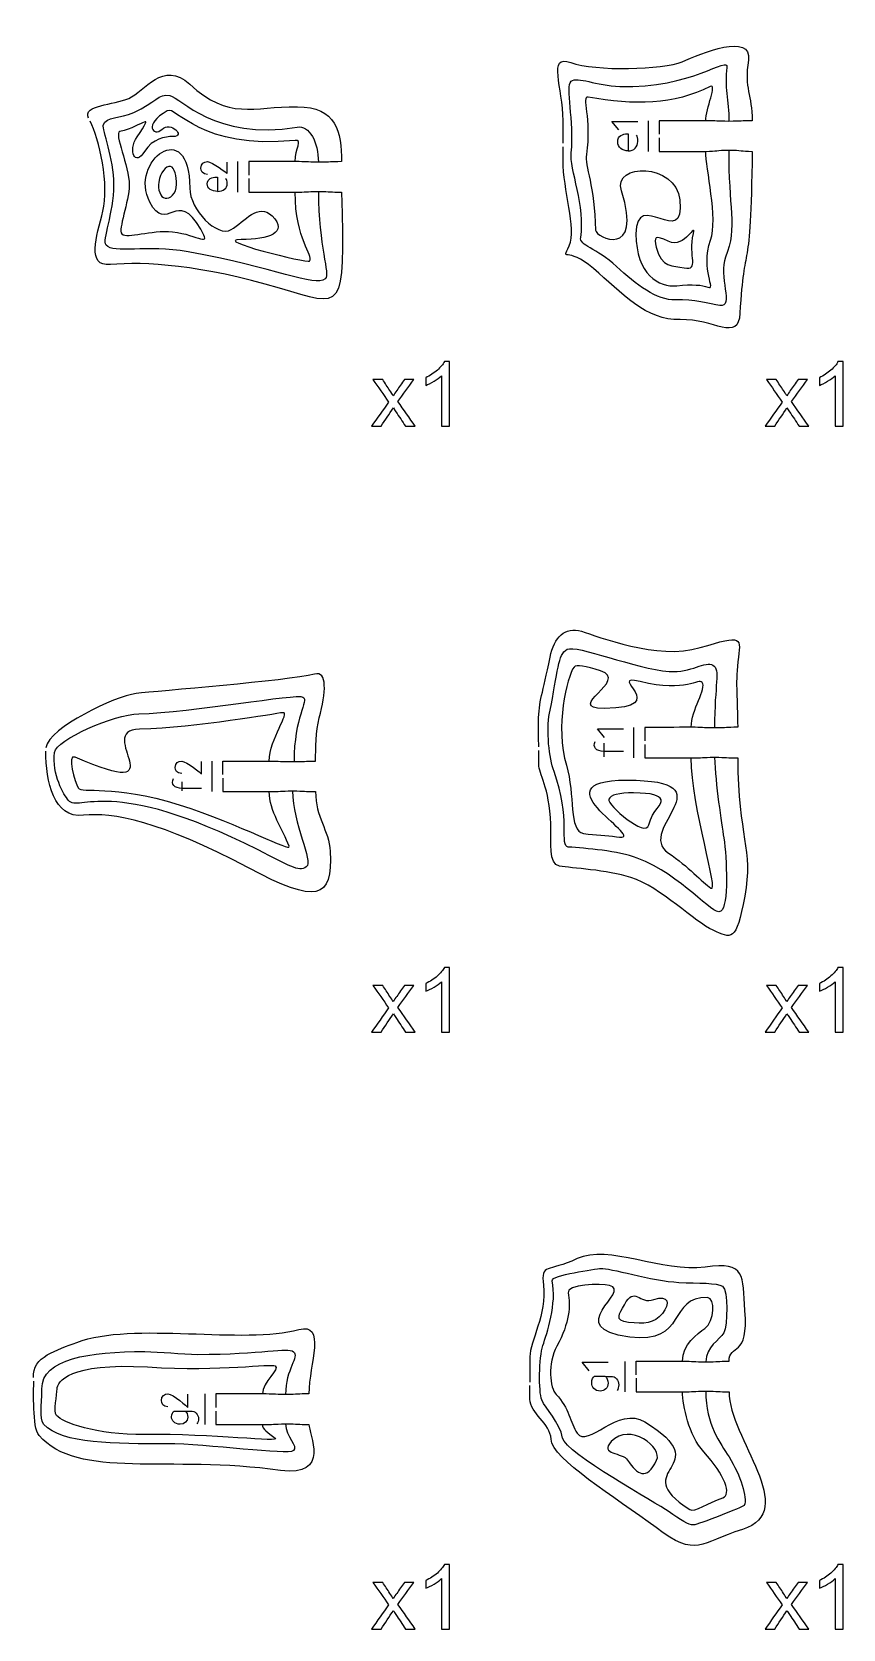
# Model space of a CAD drawing. Extents: x 0 to 1200, y 0 to 700.
# Drawn here: x 205.2 to 284.6, y 174.1 to 330.6 of the extents above; entities that cross this region are included whole.
import ezdxf

# ---------------------------------------------------------------- set-up
doc = ezdxf.new("R2010")
doc.units = 0
doc.header["$MEASUREMENT"] = 0
doc.layers.add('DEFAULT', color=7, linetype='CONTINUOUS')

msp = doc.modelspace()

# ---------------------------------------------------------------- linework, layer by layer
at = {"layer": 'DEFAULT', "color": 7}
for points in [[(262.69, 321), (262, 321.84), (264.54, 321.84)], [(265.54, 321.9), (265.54, 318.9)], [(225.32, 317.9), (225.32, 314.9)], [(261.28, 261.48), (260.59, 262.33), (263.12, 262.33)], [(264.12, 262.46), (264.12, 259.46)], [(261.24, 259.58), (261.24, 260.91)], [(222.8, 259.16), (222.8, 256.16)], [(219.92, 256.24), (219.92, 257.13)], [(263.27, 200.34), (263.27, 197.34)], [(259.78, 199.42), (259.09, 200.27), (261.62, 200.27)], [(222.11, 197.16), (222.11, 194.16)]]:
    msp.add_lwpolyline(points, dxfattribs=at)
at = {"layer": 'DEFAULT', "color": 1}
for points, knots in [([(257.21, 319.69), (257.21, 320.43), (257.21, 321.17), (257.21, 321.91), (257.21, 325.16), (255.65, 328.46), (257.98, 327.6), (260.32, 326.73), (267.07, 326.88), (268.88, 327.68), (270.69, 328.48), (275.79, 330.6), (275.37, 327.83), (274.94, 325.03), (275.74, 324.44), (275.74, 321.9), (274.6, 321.9), (274.73, 321.84), (273.46, 321.84), (272.2, 321.84), (272.33, 321.9), (271.19, 321.9), (269.67, 321.9), (268.16, 321.9), (266.64, 321.9), (266.64, 321.46), (266.64, 321.02), (266.64, 320.58)], [0, 0, 0, 0, 6.31, 6.31, 6.31, 7.31, 7.31, 7.31, 8.31, 8.31, 8.31, 9.31, 9.31, 9.31, 10.31, 10.31, 10.31, 11.31, 11.31, 11.31, 12.31, 12.31, 12.31, 25.21, 25.21, 25.21, 28.969, 28.969, 28.969, 28.969]), ([(210.72, 322.16), (210.12, 323.46), (213.22, 323.45), (214.67, 324.08), (216.18, 324.74), (218.05, 327.88), (220.64, 325.48), (224.48, 321.92), (226.81, 323.3), (231.19, 323.27), (235.01, 323.25), (235.53, 320.83), (235.52, 317.89), (234.39, 317.89), (234.52, 317.83), (233.25, 317.84), (231.99, 317.84), (232.11, 317.89), (230.98, 317.9), (229.46, 317.9), (227.94, 317.9), (226.42, 317.9), (226.42, 317.46), (226.42, 317.02), (226.42, 316.58)], [0, 0, 0, 0, 1, 1, 1, 2, 2, 2, 3, 3, 3, 4, 4, 4, 5, 5, 5, 6, 6, 6, 18.910004, 18.910004, 18.910004, 22.660004, 22.660004, 22.660004, 22.660004]), ([(226.42, 316.23), (226.42, 315.79), (226.42, 315.35), (226.42, 314.9), (227.94, 314.9), (229.45, 314.9), (230.97, 314.9), (232.11, 314.9), (231.99, 314.97), (233.25, 314.97), (234.51, 314.96), (234.38, 314.9), (235.52, 314.9), (235.83, 302.92), (235.75, 303.63), (229.44, 305.5), (221.85, 307.75), (216.18, 308.12), (212.87, 307.81), (210.53, 307.58), (211.5, 310.51), (212.15, 313.05), (212.77, 315.5), (211.79, 320.23), (210.89, 321.85)], [0, 0, 0, 0, 3.75, 3.75, 3.75, 16.64, 16.64, 16.64, 17.64, 17.64, 17.64, 18.64, 18.64, 18.64, 19.64, 19.64, 19.64, 20.64, 20.64, 20.64, 21.64, 21.64, 21.64, 22.64, 22.64, 22.64, 22.64]), ([(266.64, 320.23), (266.64, 319.79), (266.64, 319.34), (266.64, 318.9), (268.16, 318.9), (269.67, 318.9), (271.19, 318.9), (272.33, 318.9), (272.2, 319.02), (273.46, 319.02), (274.73, 319.02), (274.6, 318.9), (275.74, 318.9), (275.61, 306.02), (274.94, 310.56), (274.54, 303.04), (274.39, 300.12), (271.99, 302.54), (268.69, 302.41), (265.4, 302.27), (262.91, 305.07), (260.2, 307.41), (257.5, 309.75), (257.06, 307.89), (257.82, 309.64), (258.56, 311.39), (257.21, 315.14), (257.21, 318.02), (257.21, 318.46), (257.21, 318.9), (257.21, 319.34)], [0, 0, 0, 0, 3.76, 3.76, 3.76, 16.66, 16.66, 16.66, 17.66, 17.66, 17.66, 18.66, 18.66, 18.66, 19.66, 19.66, 19.66, 20.66, 20.66, 20.66, 21.66, 21.66, 21.66, 22.66, 22.66, 22.66, 23.66, 23.66, 23.66, 27.41, 27.41, 27.41, 27.41]), ([(254.83, 260.54), (254.82, 261.37), (254.82, 262.2), (254.82, 263.02), (254.82, 265.1), (255.22, 265.69), (255.94, 269.33), (256.34, 271.33), (257.39, 272.34), (259.02, 271.87), (260.65, 271.41), (266.42, 269), (270.65, 270.27), (274.88, 271.54), (274.64, 271.35), (274.35, 268.89), (274.07, 266.44), (274.32, 265.45), (274.32, 262.47), (273.18, 262.47), (273.31, 262.41), (272.05, 262.4), (270.78, 262.4), (270.91, 262.46), (269.77, 262.47), (268.26, 262.46), (266.74, 262.46), (265.22, 262.46), (265.22, 262.02), (265.22, 261.58), (265.22, 261.14)], [0, 0, 0, 0, 7.040007, 7.040007, 7.040007, 8.040007, 8.040007, 8.040007, 9.040007, 9.040007, 9.040007, 10.040007, 10.040007, 10.040007, 11.040007, 11.040007, 11.040007, 12.040007, 12.040007, 12.040007, 13.040007, 13.040007, 13.040007, 14.040007, 14.040007, 14.040007, 26.940024, 26.940024, 26.940024, 30.690024, 30.690024, 30.690024, 30.690024]), ([(223.89, 257.84), (223.89, 258.28), (223.89, 258.72), (223.89, 259.16), (225.4, 259.16), (226.92, 259.16), (228.43, 259.16), (229.57, 259.16), (229.45, 259.1), (230.71, 259.1), (231.98, 259.1), (231.84, 259.16), (232.98, 259.16), (232.98, 260.41), (232.97, 262.06), (233.33, 263.39), (233.99, 265.87), (234.16, 268.02), (232.86, 267.68), (230.17, 266.98), (217.52, 266.05), (215.39, 265.77), (213.33, 265.5), (206.89, 262.47), (206.55, 260.47)], [0, 0, 0, 0, 3.75, 3.75, 3.75, 16.64, 16.64, 16.64, 17.64, 17.64, 17.64, 18.64, 18.64, 18.64, 19.64, 19.64, 19.64, 20.64, 20.64, 20.64, 21.64, 21.64, 21.64, 22.64, 22.64, 22.64, 22.64]), ([(223.89, 257.49), (223.89, 257.04), (223.89, 256.6), (223.89, 256.16), (225.4, 256.16), (226.92, 256.16), (228.43, 256.16), (229.57, 256.16), (229.45, 256.23), (230.71, 256.23), (231.98, 256.23), (231.85, 256.16), (232.98, 256.17), (232.95, 253.63), (234.29, 252.42), (234.4, 250.31), (234.64, 245.61), (233.13, 245.1), (226.4, 248.69), (217.85, 253.26), (213, 254.16), (210.25, 253.85), (207.27, 253.51), (206.59, 257.17), (206.54, 260.12)], [0, 0, 0, 0, 3.75, 3.75, 3.75, 16.64, 16.64, 16.64, 17.64, 17.64, 17.64, 18.64, 18.64, 18.64, 19.64, 19.64, 19.64, 20.64, 20.64, 20.64, 21.64, 21.64, 21.64, 22.64, 22.64, 22.64, 22.64]), ([(265.22, 260.78), (265.22, 260.34), (265.22, 259.9), (265.22, 259.46), (266.74, 259.46), (268.26, 259.46), (269.78, 259.46), (270.92, 259.46), (270.79, 259.53), (272.05, 259.53), (273.31, 259.53), (273.19, 259.47), (274.32, 259.47), (274.35, 251.65), (275.87, 250.6), (275.01, 245.92), (274.17, 241.32), (273.71, 241.79), (271.92, 242.58), (270.13, 243.35), (266.78, 246.82), (263.87, 247.75), (261.48, 248.52), (258.05, 248.65), (256.88, 248.87), (255.71, 249.09), (256.1, 251.15), (256.02, 252.96), (255.87, 256.72), (254.83, 257.85), (254.83, 258.86), (254.83, 259.3), (254.83, 259.75), (254.83, 260.19)], [0, 0, 0, 0, 3.75, 3.75, 3.75, 16.66, 16.66, 16.66, 17.66, 17.66, 17.66, 18.66, 18.66, 18.66, 19.66, 19.66, 19.66, 20.66, 20.66, 20.66, 21.66, 21.66, 21.66, 22.66, 22.66, 22.66, 23.66, 23.66, 23.66, 24.66, 24.66, 24.66, 28.41, 28.41, 28.41, 28.41]), ([(264.37, 199.03), (264.37, 199.47), (264.37, 199.91), (264.37, 200.36), (265.89, 200.36), (267.41, 200.36), (268.92, 200.36), (270.06, 200.36), (269.94, 200.29), (271.2, 200.29), (272.46, 200.29), (272.34, 200.36), (273.47, 200.36), (273.47, 202.08), (275.43, 200.67), (275.03, 205.32), (274.74, 208.71), (275.24, 210.17), (271.12, 209.58), (267, 208.98), (261.58, 211.84), (258.61, 210.41), (255.64, 208.98), (255.04, 210.06), (255.3, 207.79), (255.63, 204.99), (253.97, 202.27), (253.97, 200.8), (253.97, 199.97), (253.97, 199.14), (253.97, 198.31)], [0, 0, 0, 0, 3.76, 3.76, 3.76, 16.66, 16.66, 16.66, 17.66, 17.66, 17.66, 18.66, 18.66, 18.66, 19.66, 19.66, 19.66, 20.66, 20.66, 20.66, 21.66, 21.66, 21.66, 22.66, 22.66, 22.66, 23.66, 23.66, 23.66, 30.700007, 30.700007, 30.700007, 30.700007]), ([(205.33, 198.75), (205.19, 200.81), (207.64, 201.45), (209.6, 202.2), (214.99, 204.27), (226.07, 201.98), (231.32, 203.45), (234.04, 204.22), (232.36, 200.04), (232.3, 197.16), (231.17, 197.15), (231.3, 197.09), (230.03, 197.09), (228.77, 197.09), (228.9, 197.15), (227.76, 197.15), (226.24, 197.15), (224.73, 197.15), (223.21, 197.15), (223.21, 196.7), (223.21, 196.26), (223.21, 195.82)], [0, 0, 0, 0, 1, 1, 1, 2, 2, 2, 3, 3, 3, 4, 4, 4, 5, 5, 5, 17.890016, 17.890016, 17.890016, 21.650016, 21.650016, 21.650016, 21.650016]), ([(223.21, 195.47), (223.21, 195.03), (223.21, 194.59), (223.21, 194.14), (224.73, 194.15), (226.24, 194.15), (227.76, 194.15), (228.9, 194.15), (228.78, 194.21), (230.04, 194.21), (231.3, 194.22), (231.18, 194.15), (232.31, 194.15), (232.34, 193.29), (234.49, 188.95), (229.54, 189.65), (218.63, 191.2), (209.64, 188.68), (205.89, 193.09), (205.2, 193.9), (205.38, 197.48), (205.36, 198.4)], [0, 0, 0, 0, 3.76, 3.76, 3.76, 16.660016, 16.660016, 16.660016, 17.660016, 17.660016, 17.660016, 18.660016, 18.660016, 18.660016, 19.660016, 19.660016, 19.660016, 20.660016, 20.660016, 20.660016, 21.660016, 21.660016, 21.660016, 21.660016]), ([(264.37, 198.68), (264.37, 198.24), (264.37, 197.8), (264.37, 197.35), (265.89, 197.35), (267.41, 197.35), (268.92, 197.35), (270.06, 197.35), (269.94, 197.42), (271.2, 197.42), (272.47, 197.42), (272.34, 197.35), (273.47, 197.35), (273.47, 192.86), (280.47, 185.64), (274.79, 183.88), (270.58, 182.58), (270.33, 181.03), (266.32, 184.05), (262.33, 187.04), (256.14, 190.78), (256.04, 192.72), (255.97, 194.3), (253.97, 195.23), (253.97, 196.64), (253.97, 197.08), (253.97, 197.52), (253.97, 197.96)], [0, 0, 0, 0, 3.76, 3.76, 3.76, 16.66, 16.66, 16.66, 17.66, 17.66, 17.66, 18.66, 18.66, 18.66, 19.66, 19.66, 19.66, 20.66, 20.66, 20.66, 21.66, 21.66, 21.66, 22.66, 22.66, 22.66, 26.410013, 26.410013, 26.410013, 26.410013])]:
    msp.add_open_spline(points, degree=3, knots=knots, dxfattribs=at)
at = {"layer": 'DEFAULT', "color": 5}
for points, knots in [([(273.46, 319.02), (273.36, 313.53), (274.34, 311.46), (273.13, 308.53), (272.4, 306.75), (273.98, 303.56), (272.58, 303.8), (271.54, 303.98), (270.06, 304.39), (268.23, 304.34), (266.39, 304.3), (264.38, 305.82), (262.46, 307.61), (260.43, 309.49), (258.8, 309.64), (258.94, 310.47), (259.44, 313.4), (257.84, 317.28), (258.01, 318.76), (258.35, 321.87), (257.41, 325.23), (258.01, 325.76), (258.61, 326.28), (260.46, 325.33), (262.77, 325.25), (269.83, 325.01), (273.47, 328.37), (273.27, 327.12), (272.98, 325.29), (273.46, 323.89), (273.46, 321.84)], [0, 0, 0, 0, 1, 1, 1, 2, 2, 2, 3, 3, 3, 4, 4, 4, 5, 5, 5, 6, 6, 6, 7, 7, 7, 8, 8, 8, 9, 9, 9, 10, 10, 10, 10]), ([(233.25, 314.97), (233.25, 309.6), (234.43, 306.84), (233.92, 306.42), (232.89, 305.53), (229.07, 307.52), (220.48, 309.06), (216.39, 309.79), (213.22, 308.81), (212.45, 309.72), (212.05, 310.19), (213.21, 312.78), (213.22, 315.62), (213.22, 318.2), (212.04, 321.04), (212.18, 321.47), (212.47, 322.37), (213.8, 322.09), (215.16, 322.71), (217.32, 323.71), (217.58, 324.57), (218.7, 324.37), (219.81, 324.17), (223.03, 319.94), (231.17, 321.27), (232.36, 321.47), (233.25, 319.81), (233.25, 317.83)], [0, 0, 0, 0, 1, 1, 1, 2, 2, 2, 3, 3, 3, 4, 4, 4, 5, 5, 5, 6, 6, 6, 7, 7, 7, 8, 8, 8, 9, 9, 9, 9]), ([(272.05, 259.53), (272.15, 256.88), (272.73, 253.1), (272.96, 251.62), (273.26, 249.65), (273.46, 244.92), (272.66, 244.44), (271.86, 243.95), (268.91, 247.97), (264.48, 249.66), (262.65, 250.35), (259.4, 250.62), (257.73, 250.73), (256.83, 250.78), (258.03, 253.6), (256.33, 258.13), (255.84, 259.43), (255.56, 262.21), (255.89, 263.84), (256.73, 268.03), (256.69, 269.62), (257.61, 270.11), (258.52, 270.6), (264.31, 268.19), (267.61, 267.94), (269.78, 267.78), (271.16, 269.01), (271.9, 268.56), (272.64, 268.11), (272.05, 266.69), (272.05, 262.4)], [0, 0, 0, 0, 1, 1, 1, 2, 2, 2, 3, 3, 3, 4, 4, 4, 5, 5, 5, 6, 6, 6, 7, 7, 7, 8, 8, 8, 9, 9, 9, 10, 10, 10, 10]), ([(230.71, 256.23), (230.71, 253.03), (232.8, 249.34), (232.06, 248.79), (231.31, 248.24), (230.36, 248.93), (227.35, 250.45), (212.71, 257.84), (209.88, 254.07), (208.77, 255.31), (208.29, 255.84), (207.15, 257.84), (207.4, 260), (207.55, 261.25), (213.24, 263.73), (215.65, 263.79), (220.87, 263.9), (231.13, 265.81), (231.74, 265.43), (232.34, 265.06), (230.86, 263.48), (230.86, 259.1)], [0, 0, 0, 0, 1, 1, 1, 2, 2, 2, 3, 3, 3, 4, 4, 4, 5, 5, 5, 6, 6, 6, 7, 7, 7, 7]), ([(271.2, 197.42), (271.2, 194.11), (272.61, 192.34), (273.47, 190.97), (274.6, 189.16), (275.3, 186.99), (274.96, 186.23), (274.9, 186.09), (270.34, 184.31), (270, 184.31), (269.53, 184.31), (268.72, 184.75), (267.52, 185.65), (266.52, 186.4), (257.45, 191.31), (257.17, 192.83), (256.89, 194.36), (255.46, 195.73), (255.13, 196.56), (254.81, 197.4), (254.85, 200.71), (255.24, 201.89), (255.62, 203.07), (256.64, 206.03), (256.14, 208.24), (256.02, 208.78), (260.41, 209.39), (260.94, 209.45), (261.64, 209.53), (265.98, 208.21), (268.56, 208.08), (270.51, 207.98), (272.27, 208.06), (272.84, 207.7), (273.4, 207.34), (273.35, 203.84), (272.96, 203.13), (272.57, 202.42), (271.2, 201.8), (271.2, 200.29)], [0, 0, 0, 0, 1, 1, 1, 2, 2, 2, 3, 3, 3, 4, 4, 4, 5, 5, 5, 6, 6, 6, 7, 7, 7, 8, 8, 8, 9, 9, 9, 10, 10, 10, 11, 11, 11, 12, 12, 12, 13, 13, 13, 13]), ([(230.04, 194.21), (230.04, 192.93), (231.31, 192.06), (230.8, 191.59), (230.3, 191.12), (222.3, 192.26), (218.43, 192.26), (213.38, 192.26), (208.16, 192.22), (206.33, 194.17), (205.91, 194.96), (206.16, 195.82), (206.16, 197.65), (206.16, 200.62), (210.78, 201.3), (216.26, 201.3), (217.7, 201.3), (219.91, 201.02), (221.39, 201.02), (227.84, 201.02), (230.2, 201.77), (230.81, 201.28), (231.42, 200.8), (230.03, 199.59), (230.03, 197.09)], [0, 0, 0, 0, 1, 1, 1, 2, 2, 2, 3, 3, 3, 4, 4, 4, 5, 5, 5, 6, 6, 6, 7, 7, 7, 8, 8, 8, 8])]:
    msp.add_open_spline(points, degree=3, knots=knots, dxfattribs=at)
at = {"layer": 'DEFAULT', "color": 3}
for points, knots in [([(271.19, 321.9), (271.19, 323.06), (272.36, 325.63), (271.61, 325.25), (268.12, 323.47), (264.18, 323.37), (259.67, 324.22), (258.97, 324.35), (260.03, 322.08), (259.5, 318.59), (259.33, 317.47), (260.32, 315.47), (260.39, 311.19), (260.41, 310.44), (265.07, 308.32), (262.93, 315.04), (262.05, 317.79), (268.25, 317.81), (268.65, 314.14), (269.21, 309.1), (264.36, 315.42), (264.36, 310.81), (264.36, 306.82), (266.64, 305.56), (268.35, 305.73), (269.9, 305.89), (270.86, 305.81), (271.41, 305.59), (272.28, 305.26), (270.66, 307.25), (271.67, 310.2), (272.4, 312.31), (271.19, 317.27), (271.19, 318.9)], [0, 0, 0, 0, 1, 1, 1, 2, 2, 2, 3, 3, 3, 4, 4, 4, 5, 5, 5, 6, 6, 6, 7, 7, 7, 8, 8, 8, 9, 9, 9, 10, 10, 10, 11, 11, 11, 11]), ([(230.98, 317.9), (230.98, 319.18), (231.73, 320.05), (230.96, 319.97), (221.74, 319.01), (219.29, 323.36), (218.45, 322.88), (215.99, 321.47), (217.16, 320.32), (217.91, 321.04), (218.8, 321.9), (220.27, 320.35), (219.03, 320.35), (218.22, 320.35), (217.01, 320.16), (216.23, 318.89), (215.3, 317.38), (214.55, 318.91), (215.49, 320.31), (217.25, 322.96), (216.11, 321.37), (213.8, 320.84), (213.18, 320.7), (214.72, 317.42), (214.72, 315.61), (214.71, 313.95), (213.58, 311.21), (214, 310.81), (214.55, 310.29), (216.82, 311.24), (218.97, 311.01), (221.53, 310.73), (222.8, 309.39), (221.74, 311.26), (219.41, 315.4), (218.41, 310.7), (216.73, 313.93), (214.66, 317.93), (220.65, 322.46), (220.65, 315.3), (220.65, 313.19), (223.34, 310.42), (224.7, 311.23), (226.03, 312.01), (227.36, 313.92), (228.72, 312.57), (230.37, 310.92), (228.34, 310.26), (225.7, 310.26), (222.67, 310.26), (232.21, 307.93), (232.37, 308.14), (232.83, 308.77), (230.97, 310.17), (230.97, 314.9)], [0, 0, 0, 0, 1, 1, 1, 2, 2, 2, 3, 3, 3, 4, 4, 4, 5, 5, 5, 6, 6, 6, 7, 7, 7, 8, 8, 8, 9, 9, 9, 10, 10, 10, 11, 11, 11, 12, 12, 12, 13, 13, 13, 14, 14, 14, 15, 15, 15, 16, 16, 16, 17, 17, 17, 18, 18, 18, 18]), ([(219.35, 315.67), (219.37, 314.69), (218.67, 314.24), (218.23, 314.31), (217.78, 314.37), (217.49, 315.2), (217.61, 315.89), (217.76, 316.83), (218.31, 317.48), (218.76, 317.42), (219.2, 317.35), (219.33, 316.38), (219.35, 315.67)], [0, 0, 0, 0, 1, 1, 1, 2, 2, 2, 3, 3, 3, 4, 4, 4, 4]), ([(266.35, 309.5), (266.08, 310.53), (266.22, 310.72), (267.52, 310.09), (269.19, 309.3), (270.26, 312.12), (269.98, 310.84), (269.46, 308.57), (270.62, 307.2), (269.09, 307.49), (267.95, 307.71), (266.88, 307.45), (266.35, 309.5)], [0, 0, 0, 0, 1, 1, 1, 2, 2, 2, 3, 3, 3, 4, 4, 4, 4]), ([(269.77, 262.47), (269.77, 264.19), (271.32, 266.27), (270.83, 266.87), (270.48, 267.31), (269.36, 265.84), (264.77, 266.94), (261.24, 267.78), (268.13, 264.32), (261.24, 264.32), (257.2, 264.32), (263.83, 267.08), (260.88, 268), (259.46, 268.45), (258.51, 268.66), (258.29, 268.37), (257.6, 267.45), (256.42, 262.44), (257.54, 258.75), (258.42, 255.84), (257.73, 252.29), (259.22, 252.07), (260.43, 251.89), (261.42, 251.89), (262.46, 251.73), (266.07, 251.15), (254.16, 257.29), (263.47, 257.29), (273.75, 257.29), (264.12, 252.48), (267.55, 250.14), (269.47, 248.83), (270.86, 247.29), (271.7, 246.71), (272.55, 246.13), (269.77, 254.67), (269.77, 259.46)], [0, 0, 0, 0, 1, 1, 1, 2, 2, 2, 3, 3, 3, 4, 4, 4, 5, 5, 5, 6, 6, 6, 7, 7, 7, 8, 8, 8, 9, 9, 9, 10, 10, 10, 11, 11, 11, 12, 12, 12, 12]), ([(228.44, 259.16), (228.44, 261.35), (230.54, 263.99), (229.77, 263.9), (229.01, 263.82), (221.4, 262.43), (215.74, 262.29), (211.1, 262.17), (219.8, 255.02), (209.42, 259.54), (208.56, 259.91), (209.43, 257.01), (209.72, 256.54), (210.1, 255.93), (213.03, 256.95), (219.62, 254.87), (225.7, 252.94), (230.63, 250.16), (230.38, 250.82), (229.78, 252.38), (228.44, 254.3), (228.44, 256.16)], [0, 0, 0, 0, 1, 1, 1, 2, 2, 2, 3, 3, 3, 4, 4, 4, 5, 5, 5, 6, 6, 6, 7, 7, 7, 7]), ([(266.82, 255.36), (267.02, 254.93), (265.95, 254.38), (265.62, 252.9), (265.33, 251.58), (261.53, 254.84), (261.7, 255.42), (261.83, 255.85), (262.69, 256.04), (264.12, 256.04), (265.99, 256.04), (266.62, 255.79), (266.82, 255.36)], [0, 0, 0, 0, 1, 1, 1, 2, 2, 2, 3, 3, 3, 4, 4, 4, 4]), ([(268.92, 200.35), (268.92, 202.01), (270.38, 203.04), (271.11, 203.57), (272.08, 204.28), (272.14, 206.55), (271.36, 206.59), (267.5, 206.75), (269.36, 201.97), (263.75, 202.71), (256.92, 203.6), (264.06, 207.2), (261.75, 207.78), (260.93, 207.98), (257.51, 207.88), (257.7, 207.05), (257.97, 205.84), (257.85, 204.13), (256.61, 201.82), (255.7, 200.15), (255.91, 197.72), (256.54, 197.09), (257.81, 195.82), (257.92, 194.33), (258.6, 193.29), (259.6, 191.79), (262.64, 196.03), (265.24, 194.41), (272.55, 189.84), (263.27, 189.92), (269.62, 185.82), (270.12, 185.5), (271.43, 186.51), (272.87, 186.98), (273.73, 187.27), (273.11, 189.16), (270.99, 191.49), (269.55, 193.07), (268.92, 196.01), (268.92, 197.35)], [0, 0, 0, 0, 1, 1, 1, 2, 2, 2, 3, 3, 3, 4, 4, 4, 5, 5, 5, 6, 6, 6, 7, 7, 7, 8, 8, 8, 9, 9, 9, 10, 10, 10, 11, 11, 11, 12, 12, 12, 13, 13, 13, 13]), ([(263.23, 205.88), (262.76, 204.99), (262.14, 204.35), (263.63, 204.16), (265.12, 203.97), (266.13, 204.03), (266.94, 205.02), (267.75, 206.01), (267.57, 206.91), (266.11, 206.39), (264.66, 205.88), (264.23, 207.79), (263.23, 205.88)], [0, 0, 0, 0, 1, 1, 1, 2, 2, 2, 3, 3, 3, 4, 4, 4, 4]), ([(227.76, 194.15), (227.76, 193.71), (228.25, 193.36), (229.03, 192.83), (229.68, 192.37), (222.87, 193.24), (216.25, 193.18), (211.45, 193.13), (208.15, 194.35), (207.61, 195.03), (207.26, 195.45), (207.66, 197.05), (207.66, 197.65), (207.66, 198.3), (208.77, 200.25), (216.52, 199.79), (223.94, 199.34), (228.5, 200.15), (229.03, 199.89), (229.55, 199.63), (227.76, 198.32), (227.76, 197.15)], [0, 0, 0, 0, 1, 1, 1, 2, 2, 2, 3, 3, 3, 4, 4, 4, 5, 5, 5, 6, 6, 6, 7, 7, 7, 7]), ([(266.38, 190.65), (265.39, 188.63), (264.48, 189.21), (263.54, 190.67), (263.06, 191.41), (260.72, 191.21), (261.94, 192.48), (262.85, 193.42), (264.1, 193.33), (265.1, 192.76), (266.09, 192.18), (266.68, 191.24), (266.38, 190.65)], [0, 0, 0, 0, 1, 1, 1, 2, 2, 2, 3, 3, 3, 4, 4, 4, 4])]:
    msp.add_open_spline(points, degree=3, knots=knots, dxfattribs=at)
at = {"layer": 'DEFAULT', "color": 7}
for points, knots in [([(263.59, 318.95), (263.02, 318.95), (262.57, 319.28), (262.57, 319.83), (262.57, 320.45), (263.11, 320.61), (263.46, 320.61), (263.53, 320.61), (263.55, 320.61), (263.58, 320.61), (263.59, 320.05), (263.59, 319.5), (263.59, 318.95), (264.16, 318.95), (264.54, 319.3), (264.54, 319.88), (264.54, 320.18), (264.48, 320.38), (264.42, 320.5)], [0, 0, 0, 0, 1, 1, 1, 2, 2, 2, 3, 3, 3, 7.696013, 7.696013, 7.696013, 8.696013, 8.696013, 8.696013, 9.696013, 9.696013, 9.696013, 9.696013]), ([(222.38, 316.64), (221.9, 316.64), (221.74, 317), (221.74, 317.24), (221.74, 317.7), (222.01, 317.89), (222.37, 317.89), (222.84, 317.89), (224.32, 316.73), (224.32, 316.73), (224.32, 317.1), (224.32, 317.47), (224.32, 317.84)], [0, 0, 0, 0, 1, 1, 1, 2, 2, 2, 3, 3, 3, 6.148, 6.148, 6.148, 6.148]), ([(223.37, 314.98), (222.8, 314.98), (222.35, 315.26), (222.35, 315.72), (222.35, 316.23), (222.89, 316.37), (223.24, 316.37), (223.31, 316.37), (223.33, 316.36), (223.37, 316.36), (223.37, 315.9), (223.37, 315.44), (223.37, 314.98), (223.94, 314.98), (224.32, 315.27), (224.32, 315.75), (224.32, 316), (224.28, 316.13), (224.15, 316.22)], [0, 0, 0, 0, 1, 1, 1, 2, 2, 2, 3, 3, 3, 6.916015, 6.916015, 6.916015, 7.916015, 7.916015, 7.916015, 8.916015, 8.916015, 8.916015, 8.916015]), ([(263.12, 260.11), (262.49, 260.11), (261.87, 260.11), (261.24, 260.11), (260.43, 260.11), (260.1, 260.53), (260.37, 261.08)], [0, 0, 0, 0, 5.347, 5.347, 5.347, 6.347, 6.347, 6.347, 6.347]), ([(219.86, 257.95), (219.38, 257.95), (219.23, 258.29), (219.23, 258.53), (219.23, 258.96), (219.5, 259.15), (219.86, 259.15), (220.33, 259.15), (221.8, 257.9), (221.8, 257.9), (221.8, 258.31), (221.8, 258.72), (221.8, 259.12)], [0, 0, 0, 0, 1, 1, 1, 2, 2, 2, 3, 3, 3, 6.463, 6.463, 6.463, 6.463]), ([(221.8, 256.48), (221.18, 256.48), (220.55, 256.48), (219.92, 256.48), (219.11, 256.48), (218.78, 256.89), (219.05, 257.45)], [0, 0, 0, 0, 5.348, 5.348, 5.348, 6.348, 6.348, 6.348, 6.348]), ([(261.36, 198.87), (261.51, 198.77), (261.62, 198.48), (261.62, 198.19), (261.62, 197.75), (261.29, 197.43), (260.86, 197.43), (260.33, 197.43), (260.02, 197.83), (260.02, 198.24), (260.02, 198.55), (260.17, 198.8), (260.3, 198.88), (260.43, 198.88), (261.79, 198.87), (261.79, 198.87), (262.22, 198.87), (262.28, 198.8), (262.44, 198.64), (262.61, 198.48), (262.67, 198.24), (262.67, 198.03), (262.67, 197.84), (262.61, 197.62), (262.51, 197.48)], [0, 0, 0, 0, 1, 1, 1, 2, 2, 2, 3, 3, 3, 4, 4, 4, 5, 5, 5, 6, 6, 6, 7, 7, 7, 8, 8, 8, 8]), ([(218.51, 195.88), (218.04, 195.88), (217.88, 196.25), (217.88, 196.49), (217.88, 196.96), (218.15, 197.16), (218.51, 197.16), (218.98, 197.16), (220.46, 195.83), (220.46, 195.83), (220.46, 196.26), (220.46, 196.69), (220.46, 197.12)], [0, 0, 0, 0, 1, 1, 1, 2, 2, 2, 3, 3, 3, 6.643, 6.643, 6.643, 6.643]), ([(220.2, 195.47), (220.34, 195.38), (220.46, 195.11), (220.46, 194.86), (220.46, 194.46), (220.13, 194.18), (219.7, 194.18), (219.16, 194.18), (218.86, 194.53), (218.86, 194.9), (218.86, 195.18), (219, 195.4), (219.13, 195.47), (219.27, 195.47), (220.63, 195.47), (220.63, 195.47), (221.06, 195.47), (221.11, 195.4), (221.28, 195.25), (221.45, 195.11), (221.5, 194.9), (221.5, 194.72), (221.5, 194.54), (221.45, 194.35), (221.35, 194.23)], [0, 0, 0, 0, 1, 1, 1, 2, 2, 2, 3, 3, 3, 4, 4, 4, 5, 5, 5, 6, 6, 6, 7, 7, 7, 8, 8, 8, 8])]:
    msp.add_open_spline(points, degree=3, knots=knots, dxfattribs=at)
at = {"layer": 'DEFAULT', "color": 38}
for points, knots in [([(246.09, 291.96), (245.83, 291.96), (245.57, 291.96), (245.31, 291.96), (245.31, 293.61), (245.31, 295.26), (245.31, 296.9), (245.12, 296.73), (244.88, 296.55), (244.58, 296.37), (244.27, 296.19), (244, 296.06), (243.76, 295.97), (243.76, 296.22), (243.76, 296.47), (243.76, 296.72), (244.19, 296.92), (244.57, 297.17), (244.9, 297.46), (245.22, 297.75), (245.45, 298.03), (245.59, 298.3), (245.75, 298.3), (245.92, 298.3), (246.09, 298.3), (246.09, 296.19), (246.09, 294.08), (246.09, 291.96)], [17.969, 17.969, 17.969, 17.969, 20.166, 20.166, 20.166, 34.168, 34.168, 34.168, 35.168, 35.168, 35.168, 36.168, 36.168, 36.168, 38.292, 38.292, 38.292, 39.292, 39.292, 39.292, 40.292, 40.292, 40.292, 41.708, 41.708, 41.708, 59.677, 59.677, 59.677, 59.677]), ([(284.64, 291.96), (284.38, 291.96), (284.12, 291.96), (283.87, 291.96), (283.87, 293.61), (283.87, 295.26), (283.87, 296.9), (283.68, 296.73), (283.44, 296.55), (283.13, 296.37), (282.83, 296.19), (282.56, 296.06), (282.32, 295.97), (282.32, 296.22), (282.32, 296.47), (282.32, 296.72), (282.75, 296.92), (283.13, 297.17), (283.45, 297.46), (283.78, 297.75), (284.01, 298.03), (284.14, 298.3), (284.31, 298.3), (284.48, 298.3), (284.64, 298.3), (284.64, 296.19), (284.64, 294.08), (284.64, 291.96)], [17.969, 17.969, 17.969, 17.969, 20.166, 20.166, 20.166, 34.168, 34.168, 34.168, 35.168, 35.168, 35.168, 36.168, 36.168, 36.168, 38.292, 38.292, 38.292, 39.292, 39.292, 39.292, 40.292, 40.292, 40.292, 41.708, 41.708, 41.708, 59.677, 59.677, 59.677, 59.677]), ([(238.45, 291.96), (239.01, 292.76), (239.57, 293.55), (240.13, 294.34), (239.61, 295.07), (239.1, 295.81), (238.58, 296.54), (238.9, 296.54), (239.23, 296.54), (239.55, 296.54), (239.78, 296.18), (240.02, 295.82), (240.25, 295.47), (240.38, 295.26), (240.49, 295.09), (240.57, 294.95), (240.7, 295.14), (240.81, 295.31), (240.92, 295.46), (241.17, 295.82), (241.43, 296.18), (241.69, 296.54), (242, 296.54), (242.31, 296.54), (242.61, 296.54), (242.09, 295.82), (241.56, 295.1), (241.03, 294.38), (241.6, 293.58), (242.17, 292.77), (242.74, 291.96), (242.42, 291.96), (242.1, 291.96), (241.78, 291.96), (241.47, 292.44), (241.16, 292.91), (240.84, 293.39), (240.76, 293.51), (240.68, 293.64), (240.6, 293.77), (240.19, 293.17), (239.79, 292.57), (239.39, 291.96), (239.08, 291.96), (238.77, 291.96), (238.45, 291.96)], [0, 0, 0, 0, 8.235918, 8.235918, 8.235918, 15.849393, 15.849393, 15.849393, 18.596393, 18.596393, 18.596393, 22.229259, 22.229259, 22.229259, 23.229259, 23.229259, 23.229259, 24.229259, 24.229259, 24.229259, 27.992545, 27.992545, 27.992545, 30.617545, 30.617545, 30.617545, 38.189151, 38.189151, 38.189151, 46.574334, 46.574334, 46.574334, 49.272334, 49.272334, 49.272334, 54.099932, 54.099932, 54.099932, 55.397172, 55.397172, 55.397172, 61.542419, 61.542419, 61.542419, 64.203419, 64.203419, 64.203419, 64.203419]), ([(277.01, 291.96), (277.57, 292.76), (278.12, 293.55), (278.68, 294.34), (278.17, 295.07), (277.65, 295.81), (277.14, 296.54), (277.46, 296.54), (277.78, 296.54), (278.1, 296.54), (278.34, 296.18), (278.57, 295.82), (278.81, 295.47), (278.94, 295.26), (279.04, 295.09), (279.13, 294.95), (279.25, 295.14), (279.37, 295.31), (279.47, 295.46), (279.73, 295.82), (279.99, 296.18), (280.24, 296.54), (280.55, 296.54), (280.86, 296.54), (281.17, 296.54), (280.64, 295.82), (280.12, 295.1), (279.59, 294.38), (280.16, 293.58), (280.72, 292.77), (281.29, 291.96), (280.97, 291.96), (280.66, 291.96), (280.34, 291.96), (280.03, 292.44), (279.71, 292.91), (279.4, 293.39), (279.32, 293.51), (279.23, 293.64), (279.15, 293.77), (278.75, 293.17), (278.35, 292.57), (277.95, 291.96), (277.64, 291.96), (277.32, 291.96), (277.01, 291.96)], [0, 0, 0, 0, 8.235918, 8.235918, 8.235918, 15.849393, 15.849393, 15.849393, 18.596393, 18.596393, 18.596393, 22.229259, 22.229259, 22.229259, 23.229259, 23.229259, 23.229259, 24.229259, 24.229259, 24.229259, 27.992545, 27.992545, 27.992545, 30.617545, 30.617545, 30.617545, 38.189151, 38.189151, 38.189151, 46.574334, 46.574334, 46.574334, 49.272334, 49.272334, 49.272334, 54.099932, 54.099932, 54.099932, 55.397172, 55.397172, 55.397172, 61.542419, 61.542419, 61.542419, 64.203419, 64.203419, 64.203419, 64.203419]), ([(246.09, 232.6), (245.83, 232.6), (245.57, 232.6), (245.31, 232.6), (245.31, 234.25), (245.31, 235.89), (245.31, 237.54), (245.12, 237.36), (244.88, 237.18), (244.58, 237.01), (244.27, 236.83), (244, 236.69), (243.76, 236.61), (243.76, 236.86), (243.76, 237.1), (243.76, 237.35), (244.19, 237.56), (244.57, 237.81), (244.9, 238.1), (245.22, 238.39), (245.45, 238.67), (245.59, 238.94), (245.75, 238.94), (245.92, 238.94), (246.09, 238.94), (246.09, 236.83), (246.09, 234.71), (246.09, 232.6)], [17.969, 17.969, 17.969, 17.969, 20.166, 20.166, 20.166, 34.168, 34.168, 34.168, 35.168, 35.168, 35.168, 36.168, 36.168, 36.168, 38.292, 38.292, 38.292, 39.292, 39.292, 39.292, 40.292, 40.292, 40.292, 41.708, 41.708, 41.708, 59.677, 59.677, 59.677, 59.677]), ([(284.64, 232.6), (284.38, 232.6), (284.12, 232.6), (283.87, 232.6), (283.87, 234.25), (283.87, 235.89), (283.87, 237.54), (283.68, 237.36), (283.44, 237.18), (283.13, 237.01), (282.83, 236.83), (282.56, 236.69), (282.32, 236.61), (282.32, 236.86), (282.32, 237.1), (282.32, 237.35), (282.75, 237.56), (283.13, 237.81), (283.45, 238.1), (283.78, 238.39), (284.01, 238.67), (284.14, 238.94), (284.31, 238.94), (284.48, 238.94), (284.64, 238.94), (284.64, 236.83), (284.64, 234.71), (284.64, 232.6)], [17.969, 17.969, 17.969, 17.969, 20.166, 20.166, 20.166, 34.168, 34.168, 34.168, 35.168, 35.168, 35.168, 36.168, 36.168, 36.168, 38.292, 38.292, 38.292, 39.292, 39.292, 39.292, 40.292, 40.292, 40.292, 41.708, 41.708, 41.708, 59.677, 59.677, 59.677, 59.677]), ([(238.45, 232.6), (239.01, 233.39), (239.57, 234.18), (240.13, 234.98), (239.61, 235.71), (239.1, 236.44), (238.58, 237.17), (238.9, 237.17), (239.23, 237.17), (239.55, 237.17), (239.78, 236.82), (240.02, 236.46), (240.25, 236.1), (240.38, 235.9), (240.49, 235.73), (240.57, 235.59), (240.7, 235.78), (240.81, 235.95), (240.92, 236.09), (241.17, 236.45), (241.43, 236.81), (241.69, 237.17), (242, 237.17), (242.31, 237.17), (242.61, 237.17), (242.09, 236.46), (241.56, 235.74), (241.03, 235.02), (241.6, 234.21), (242.17, 233.41), (242.74, 232.6), (242.42, 232.6), (242.1, 232.6), (241.78, 232.6), (241.47, 233.07), (241.16, 233.55), (240.84, 234.02), (240.76, 234.15), (240.68, 234.28), (240.6, 234.4), (240.19, 233.8), (239.79, 233.2), (239.39, 232.6), (239.08, 232.6), (238.77, 232.6), (238.45, 232.6)], [0, 0, 0, 0, 8.235918, 8.235918, 8.235918, 15.849393, 15.849393, 15.849393, 18.596393, 18.596393, 18.596393, 22.229259, 22.229259, 22.229259, 23.229259, 23.229259, 23.229259, 24.229259, 24.229259, 24.229259, 27.992545, 27.992545, 27.992545, 30.617545, 30.617545, 30.617545, 38.189151, 38.189151, 38.189151, 46.574334, 46.574334, 46.574334, 49.272334, 49.272334, 49.272334, 54.099932, 54.099932, 54.099932, 55.397172, 55.397172, 55.397172, 61.542419, 61.542419, 61.542419, 64.203419, 64.203419, 64.203419, 64.203419]), ([(277.01, 232.6), (277.57, 233.39), (278.12, 234.18), (278.68, 234.98), (278.17, 235.71), (277.65, 236.44), (277.14, 237.17), (277.46, 237.17), (277.78, 237.17), (278.1, 237.17), (278.34, 236.82), (278.57, 236.46), (278.81, 236.1), (278.94, 235.9), (279.04, 235.73), (279.13, 235.59), (279.25, 235.78), (279.37, 235.95), (279.47, 236.09), (279.73, 236.45), (279.99, 236.81), (280.24, 237.17), (280.55, 237.17), (280.86, 237.17), (281.17, 237.17), (280.64, 236.46), (280.12, 235.74), (279.59, 235.02), (280.16, 234.21), (280.72, 233.41), (281.29, 232.6), (280.97, 232.6), (280.66, 232.6), (280.34, 232.6), (280.03, 233.07), (279.71, 233.55), (279.4, 234.02), (279.32, 234.15), (279.23, 234.28), (279.15, 234.4), (278.75, 233.8), (278.35, 233.2), (277.95, 232.6), (277.64, 232.6), (277.32, 232.6), (277.01, 232.6)], [0, 0, 0, 0, 8.235918, 8.235918, 8.235918, 15.849393, 15.849393, 15.849393, 18.596393, 18.596393, 18.596393, 22.229259, 22.229259, 22.229259, 23.229259, 23.229259, 23.229259, 24.229259, 24.229259, 24.229259, 27.992545, 27.992545, 27.992545, 30.617545, 30.617545, 30.617545, 38.189151, 38.189151, 38.189151, 46.574334, 46.574334, 46.574334, 49.272334, 49.272334, 49.272334, 54.099932, 54.099932, 54.099932, 55.397172, 55.397172, 55.397172, 61.542419, 61.542419, 61.542419, 64.203419, 64.203419, 64.203419, 64.203419]), ([(246.09, 174.11), (245.83, 174.11), (245.57, 174.11), (245.31, 174.11), (245.31, 175.76), (245.31, 177.4), (245.31, 179.05), (245.12, 178.87), (244.88, 178.69), (244.58, 178.52), (244.27, 178.34), (244, 178.2), (243.76, 178.12), (243.76, 178.36), (243.76, 178.61), (243.76, 178.86), (244.19, 179.07), (244.57, 179.31), (244.9, 179.6), (245.22, 179.89), (245.45, 180.18), (245.59, 180.45), (245.75, 180.45), (245.92, 180.45), (246.09, 180.45), (246.09, 178.34), (246.09, 176.22), (246.09, 174.11)], [17.969, 17.969, 17.969, 17.969, 20.166, 20.166, 20.166, 34.168, 34.168, 34.168, 35.168, 35.168, 35.168, 36.168, 36.168, 36.168, 38.292, 38.292, 38.292, 39.292, 39.292, 39.292, 40.292, 40.292, 40.292, 41.708, 41.708, 41.708, 59.677, 59.677, 59.677, 59.677]), ([(284.64, 174.11), (284.38, 174.11), (284.12, 174.11), (283.87, 174.11), (283.87, 175.76), (283.87, 177.4), (283.87, 179.05), (283.68, 178.87), (283.44, 178.69), (283.13, 178.52), (282.83, 178.34), (282.56, 178.2), (282.32, 178.12), (282.32, 178.36), (282.32, 178.61), (282.32, 178.86), (282.75, 179.07), (283.13, 179.31), (283.45, 179.6), (283.78, 179.89), (284.01, 180.18), (284.14, 180.45), (284.31, 180.45), (284.48, 180.45), (284.64, 180.45), (284.64, 178.34), (284.64, 176.22), (284.64, 174.11)], [17.969, 17.969, 17.969, 17.969, 20.166, 20.166, 20.166, 34.168, 34.168, 34.168, 35.168, 35.168, 35.168, 36.168, 36.168, 36.168, 38.292, 38.292, 38.292, 39.292, 39.292, 39.292, 40.292, 40.292, 40.292, 41.708, 41.708, 41.708, 59.677, 59.677, 59.677, 59.677]), ([(238.45, 174.11), (239.01, 174.9), (239.57, 175.69), (240.13, 176.49), (239.61, 177.22), (239.1, 177.95), (238.58, 178.68), (238.9, 178.68), (239.23, 178.68), (239.55, 178.68), (239.78, 178.33), (240.02, 177.97), (240.25, 177.61), (240.38, 177.41), (240.49, 177.24), (240.57, 177.1), (240.7, 177.29), (240.81, 177.46), (240.92, 177.6), (241.17, 177.96), (241.43, 178.32), (241.69, 178.68), (242, 178.68), (242.31, 178.68), (242.61, 178.68), (242.09, 177.97), (241.56, 177.25), (241.03, 176.53), (241.6, 175.72), (242.17, 174.92), (242.74, 174.11), (242.42, 174.11), (242.1, 174.11), (241.78, 174.11), (241.47, 174.58), (241.16, 175.06), (240.84, 175.53), (240.76, 175.66), (240.68, 175.79), (240.6, 175.91), (240.19, 175.31), (239.79, 174.71), (239.39, 174.11), (239.08, 174.11), (238.77, 174.11), (238.45, 174.11)], [0, 0, 0, 0, 8.235918, 8.235918, 8.235918, 15.849393, 15.849393, 15.849393, 18.596393, 18.596393, 18.596393, 22.229259, 22.229259, 22.229259, 23.229259, 23.229259, 23.229259, 24.229259, 24.229259, 24.229259, 27.992545, 27.992545, 27.992545, 30.617545, 30.617545, 30.617545, 38.189151, 38.189151, 38.189151, 46.574334, 46.574334, 46.574334, 49.272334, 49.272334, 49.272334, 54.099932, 54.099932, 54.099932, 55.397172, 55.397172, 55.397172, 61.542419, 61.542419, 61.542419, 64.203419, 64.203419, 64.203419, 64.203419]), ([(277.01, 174.11), (277.57, 174.9), (278.12, 175.69), (278.68, 176.49), (278.17, 177.22), (277.65, 177.95), (277.14, 178.68), (277.46, 178.68), (277.78, 178.68), (278.1, 178.68), (278.34, 178.33), (278.57, 177.97), (278.81, 177.61), (278.94, 177.41), (279.04, 177.24), (279.13, 177.1), (279.25, 177.29), (279.37, 177.46), (279.47, 177.6), (279.73, 177.96), (279.99, 178.32), (280.24, 178.68), (280.55, 178.68), (280.86, 178.68), (281.17, 178.68), (280.64, 177.97), (280.12, 177.25), (279.59, 176.53), (280.16, 175.72), (280.72, 174.92), (281.29, 174.11), (280.97, 174.11), (280.66, 174.11), (280.34, 174.11), (280.03, 174.58), (279.71, 175.06), (279.4, 175.53), (279.32, 175.66), (279.23, 175.79), (279.15, 175.91), (278.75, 175.31), (278.35, 174.71), (277.95, 174.11), (277.64, 174.11), (277.32, 174.11), (277.01, 174.11)], [0, 0, 0, 0, 8.235918, 8.235918, 8.235918, 15.849393, 15.849393, 15.849393, 18.596393, 18.596393, 18.596393, 22.229259, 22.229259, 22.229259, 23.229259, 23.229259, 23.229259, 24.229259, 24.229259, 24.229259, 27.992545, 27.992545, 27.992545, 30.617545, 30.617545, 30.617545, 38.189151, 38.189151, 38.189151, 46.574334, 46.574334, 46.574334, 49.272334, 49.272334, 49.272334, 54.099932, 54.099932, 54.099932, 55.397172, 55.397172, 55.397172, 61.542419, 61.542419, 61.542419, 64.203419, 64.203419, 64.203419, 64.203419])]:
    msp.add_open_spline(points, degree=3, knots=knots, dxfattribs=at)

doc.saveas('drawing.dxf')
